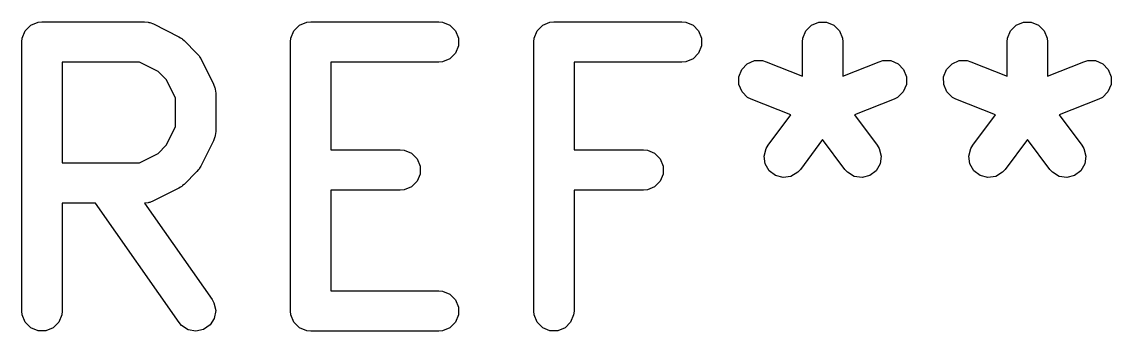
# Model space of a CAD drawing. Header units: inches. Extents: x 1.56 to 3.89, y -5.01 to -1.23.
# Drawn here: x 1.5559 to 1.7155, y -1.2945 to -1.2492 of the extents above; entities that cross this region are included whole.
import ezdxf

# ---------------------------------------------------------------- set-up
doc = ezdxf.new("R2010")
doc.units = ezdxf.units.IN
doc.header["$MEASUREMENT"] = 0
doc.layers.add('F.Silkscreen', color=41, linetype='CONTINUOUS', true_color=0xf2eda1)

msp = doc.modelspace()

# ---------------------------------------------------------------- linework, layer by layer
at = {"layer": 'F.Silkscreen', "linetype": 'CONTINUOUS'}
for p, q in [((1.55723, -1.2497), (1.55829, -1.24926)), ((1.55829, -1.24926), (1.55887, -1.24921)), ((1.55887, -1.24921), (1.57387, -1.24921)), ((1.57387, -1.24921), (1.57444, -1.24926)), ((1.57444, -1.24926), (1.57454, -1.2493)), ((1.57454, -1.2493), (1.57465, -1.24931)), ((1.57465, -1.24931), (1.57519, -1.24952)), ((1.57519, -1.24952), (1.57894, -1.25139)), ((1.5966, -1.2497), (1.59766, -1.24926)), ((1.59766, -1.24926), (1.59824, -1.24921)), ((1.59824, -1.24921), (1.61699, -1.24921)), ((1.61699, -1.24921), (1.61756, -1.24926)), ((1.61756, -1.24926), (1.61863, -1.2497)), ((1.63222, -1.2497), (1.63328, -1.24926)), ((1.63328, -1.24926), (1.63386, -1.24921)), ((1.63386, -1.24921), (1.65261, -1.24921)), ((1.65261, -1.24921), (1.65318, -1.24926)), ((1.65318, -1.24926), (1.65425, -1.2497)), ((1.67159, -1.2497), (1.67265, -1.24926)), ((1.67265, -1.24926), (1.6738, -1.24926)), ((1.6738, -1.24926), (1.67487, -1.2497)), ((1.70158, -1.2497), (1.70265, -1.24926)), ((1.70265, -1.24926), (1.7038, -1.24926)), ((1.7038, -1.24926), (1.70487, -1.2497)), ((1.55597, -1.25158), (1.55641, -1.25052)), ((1.55641, -1.25052), (1.55723, -1.2497)), ((1.59534, -1.25158), (1.59578, -1.25052)), ((1.59578, -1.25052), (1.5966, -1.2497)), ((1.61863, -1.2497), (1.61944, -1.25052)), ((1.61944, -1.25052), (1.61988, -1.25158)), ((1.63096, -1.25158), (1.6314, -1.25052)), ((1.6314, -1.25052), (1.63222, -1.2497)), ((1.65425, -1.2497), (1.65506, -1.25052)), ((1.65506, -1.25052), (1.6555, -1.25158)), ((1.67033, -1.25158), (1.67077, -1.25052)), ((1.67077, -1.25052), (1.67159, -1.2497)), ((1.67487, -1.2497), (1.67568, -1.25052)), ((1.67568, -1.25052), (1.67612, -1.25158)), ((1.70033, -1.25158), (1.70077, -1.25052)), ((1.70077, -1.25052), (1.70158, -1.2497)), ((1.70487, -1.2497), (1.70568, -1.25052)), ((1.70568, -1.25052), (1.70612, -1.25158)), ((1.55591, -1.25216), (1.55597, -1.25158)), ((1.55591, -1.29153), (1.55591, -1.25216)), ((1.57894, -1.25139), (1.57918, -1.25155)), ((1.57918, -1.25155), (1.57926, -1.25158)), ((1.57926, -1.25158), (1.57934, -1.25164)), ((1.57934, -1.25164), (1.57943, -1.2517)), ((1.57943, -1.2517), (1.57948, -1.25176)), ((1.57948, -1.25176), (1.5797, -1.25195)), ((1.5797, -1.25195), (1.58158, -1.25382)), ((1.59528, -1.25216), (1.59534, -1.25158)), ((1.59528, -1.29153), (1.59528, -1.25216)), ((1.61988, -1.25273), (1.61944, -1.2538)), ((1.61988, -1.25158), (1.61988, -1.25273)), ((1.63091, -1.25216), (1.63096, -1.25158)), ((1.63091, -1.29153), (1.63091, -1.25216)), ((1.6555, -1.25273), (1.65506, -1.2538)), ((1.6555, -1.25158), (1.6555, -1.25273)), ((1.67028, -1.25216), (1.67033, -1.25158)), ((1.67028, -1.25717), (1.67028, -1.25216)), ((1.67612, -1.25158), (1.67618, -1.25216)), ((1.67618, -1.25216), (1.67618, -1.25717)), ((1.70027, -1.25216), (1.70033, -1.25158)), ((1.70027, -1.25717), (1.70027, -1.25216)), ((1.70612, -1.25158), (1.70618, -1.25216)), ((1.70618, -1.25216), (1.70618, -1.25717)), ((1.58158, -1.25382), (1.58176, -1.25405)), ((1.58176, -1.25405), (1.58182, -1.2541)), ((1.58182, -1.2541), (1.58188, -1.25419)), ((1.58188, -1.25419), (1.58195, -1.25427)), ((1.58195, -1.25427), (1.58197, -1.25434)), ((1.58197, -1.25434), (1.58213, -1.25459)), ((1.61944, -1.2538), (1.61863, -1.25461)), ((1.65506, -1.2538), (1.65425, -1.25461)), ((1.57317, -1.25511), (1.56182, -1.25511)), ((1.56182, -1.25511), (1.56182, -1.26983)), ((1.57587, -1.25646), (1.57317, -1.25511)), ((1.58213, -1.25459), (1.58401, -1.25834)), ((1.61699, -1.25511), (1.60119, -1.25511)), ((1.60119, -1.25511), (1.60119, -1.26795)), ((1.61756, -1.25505), (1.61699, -1.25511)), ((1.61863, -1.25461), (1.61756, -1.25505)), ((1.65261, -1.25511), (1.63681, -1.25511)), ((1.63681, -1.25511), (1.63681, -1.26795)), ((1.65318, -1.25505), (1.65261, -1.25511)), ((1.65425, -1.25461), (1.65318, -1.25505)), ((1.66138, -1.25617), (1.66218, -1.25535)), ((1.66218, -1.25535), (1.66324, -1.25489)), ((1.66324, -1.25489), (1.6644, -1.25488)), ((1.6644, -1.25488), (1.66495, -1.25504)), ((1.66495, -1.25504), (1.67028, -1.25717)), ((1.67618, -1.25717), (1.68151, -1.25504)), ((1.68151, -1.25504), (1.68206, -1.25488)), ((1.68206, -1.25488), (1.68321, -1.25489)), ((1.68321, -1.25489), (1.68427, -1.25535)), ((1.68427, -1.25535), (1.68508, -1.25617)), ((1.69138, -1.25617), (1.69218, -1.25535)), ((1.69218, -1.25535), (1.69324, -1.25489)), ((1.69324, -1.25489), (1.69439, -1.25488)), ((1.69439, -1.25488), (1.69495, -1.25504)), ((1.69495, -1.25504), (1.70027, -1.25717)), ((1.70618, -1.25717), (1.7115, -1.25504)), ((1.7115, -1.25504), (1.71206, -1.25488)), ((1.71206, -1.25488), (1.71321, -1.25489)), ((1.71321, -1.25489), (1.71427, -1.25535)), ((1.71427, -1.25535), (1.71507, -1.25617)), ((1.57706, -1.25766), (1.57587, -1.25646)), ((1.66095, -1.25724), (1.66138, -1.25617)), ((1.66097, -1.25839), (1.66095, -1.25724)), ((1.68508, -1.25617), (1.68551, -1.25724)), ((1.68551, -1.25724), (1.68549, -1.25839)), ((1.69095, -1.25724), (1.69138, -1.25617)), ((1.69096, -1.25839), (1.69095, -1.25724)), ((1.71507, -1.25617), (1.7155, -1.25724)), ((1.7155, -1.25724), (1.71549, -1.25839)), ((1.57841, -1.26035), (1.57706, -1.25766)), ((1.58401, -1.25834), (1.58421, -1.25888)), ((1.58421, -1.25888), (1.58422, -1.25898)), ((1.58422, -1.25898), (1.58426, -1.25908)), ((1.58426, -1.25908), (1.58432, -1.25966)), ((1.66142, -1.25945), (1.66097, -1.25839)), ((1.68549, -1.25839), (1.68504, -1.25945)), ((1.69142, -1.25945), (1.69096, -1.25839)), ((1.71549, -1.25839), (1.71503, -1.25945)), ((1.57841, -1.26458), (1.57841, -1.26035)), ((1.58432, -1.25966), (1.58432, -1.26528)), ((1.66224, -1.26026), (1.66142, -1.25945)), ((1.66276, -1.26052), (1.66224, -1.26026)), ((1.66855, -1.26284), (1.66276, -1.26052)), ((1.6837, -1.26052), (1.6779, -1.26284)), ((1.68421, -1.26026), (1.6837, -1.26052)), ((1.68504, -1.25945), (1.68421, -1.26026)), ((1.69224, -1.26026), (1.69142, -1.25945)), ((1.69275, -1.26052), (1.69224, -1.26026)), ((1.69855, -1.26284), (1.69275, -1.26052)), ((1.7137, -1.26052), (1.7079, -1.26284)), ((1.71421, -1.26026), (1.7137, -1.26052)), ((1.71503, -1.25945), (1.71421, -1.26026)), ((1.66524, -1.26726), (1.66855, -1.26284)), ((1.6779, -1.26284), (1.68121, -1.26726)), ((1.69524, -1.26726), (1.69855, -1.26284)), ((1.7079, -1.26284), (1.71121, -1.26726)), ((1.57706, -1.26728), (1.57841, -1.26458)), ((1.58432, -1.26528), (1.58426, -1.26586)), ((1.58401, -1.2666), (1.58213, -1.27035)), ((1.58421, -1.26606), (1.58401, -1.2666)), ((1.58422, -1.26596), (1.58421, -1.26606)), ((1.58426, -1.26586), (1.58422, -1.26596)), ((1.67323, -1.26645), (1.66997, -1.2708)), ((1.67649, -1.2708), (1.67323, -1.26645)), ((1.70322, -1.26645), (1.69996, -1.2708)), ((1.70649, -1.2708), (1.70322, -1.26645)), ((1.57317, -1.26983), (1.57587, -1.26848)), ((1.57587, -1.26848), (1.57706, -1.26728)), ((1.60119, -1.26795), (1.61136, -1.26795)), ((1.61136, -1.26795), (1.61194, -1.26801)), ((1.61194, -1.26801), (1.613, -1.26845)), ((1.613, -1.26845), (1.61382, -1.26927)), ((1.63681, -1.26795), (1.64698, -1.26795)), ((1.64698, -1.26795), (1.64756, -1.26801)), ((1.64756, -1.26801), (1.64862, -1.26845)), ((1.64862, -1.26845), (1.64944, -1.26927)), ((1.66466, -1.26887), (1.66494, -1.26775)), ((1.66494, -1.26775), (1.66524, -1.26726)), ((1.68121, -1.26726), (1.68152, -1.26775)), ((1.68152, -1.26775), (1.6818, -1.26887)), ((1.69465, -1.26887), (1.69494, -1.26775)), ((1.69494, -1.26775), (1.69524, -1.26726)), ((1.71121, -1.26726), (1.71151, -1.26775)), ((1.71151, -1.26775), (1.7118, -1.26887)), ((1.56182, -1.26983), (1.57317, -1.26983)), ((1.61382, -1.26927), (1.61426, -1.27033)), ((1.64944, -1.26927), (1.64988, -1.27033)), ((1.66482, -1.27001), (1.66466, -1.26887)), ((1.66541, -1.271), (1.66482, -1.27001)), ((1.68164, -1.27001), (1.68105, -1.271)), ((1.6818, -1.26887), (1.68164, -1.27001)), ((1.69481, -1.27001), (1.69465, -1.26887)), ((1.6954, -1.271), (1.69481, -1.27001)), ((1.71163, -1.27001), (1.71105, -1.271)), ((1.7118, -1.26887), (1.71163, -1.27001)), ((1.58158, -1.27112), (1.5797, -1.27299)), ((1.58176, -1.27089), (1.58158, -1.27112)), ((1.58182, -1.27084), (1.58176, -1.27089)), ((1.58188, -1.27075), (1.58182, -1.27084)), ((1.58195, -1.27067), (1.58188, -1.27075)), ((1.58197, -1.2706), (1.58195, -1.27067)), ((1.58213, -1.27035), (1.58197, -1.2706)), ((1.61426, -1.27148), (1.61382, -1.27255)), ((1.61426, -1.27033), (1.61426, -1.27148)), ((1.64988, -1.27148), (1.64944, -1.27255)), ((1.64988, -1.27033), (1.64988, -1.27148)), ((1.66633, -1.27169), (1.66541, -1.271)), ((1.66744, -1.27198), (1.66633, -1.27169)), ((1.66858, -1.27182), (1.66744, -1.27198)), ((1.66958, -1.27123), (1.66858, -1.27182)), ((1.66997, -1.2708), (1.66958, -1.27123)), ((1.67688, -1.27123), (1.67649, -1.2708)), ((1.67787, -1.27182), (1.67688, -1.27123)), ((1.67901, -1.27198), (1.67787, -1.27182)), ((1.68013, -1.27169), (1.67901, -1.27198)), ((1.68105, -1.271), (1.68013, -1.27169)), ((1.69632, -1.27169), (1.6954, -1.271)), ((1.69744, -1.27198), (1.69632, -1.27169)), ((1.69858, -1.27182), (1.69744, -1.27198)), ((1.69957, -1.27123), (1.69858, -1.27182)), ((1.69996, -1.2708), (1.69957, -1.27123)), ((1.70688, -1.27123), (1.70649, -1.2708)), ((1.70787, -1.27182), (1.70688, -1.27123)), ((1.70901, -1.27198), (1.70787, -1.27182)), ((1.71013, -1.27169), (1.70901, -1.27198)), ((1.71105, -1.271), (1.71013, -1.27169)), ((1.57918, -1.27339), (1.57894, -1.27355)), ((1.57926, -1.27336), (1.57918, -1.27339)), ((1.57934, -1.27329), (1.57926, -1.27336)), ((1.57943, -1.27324), (1.57934, -1.27329)), ((1.57948, -1.27318), (1.57943, -1.27324)), ((1.5797, -1.27299), (1.57948, -1.27318)), ((1.613, -1.27336), (1.61194, -1.2738)), ((1.61382, -1.27255), (1.613, -1.27336)), ((1.64862, -1.27336), (1.64756, -1.2738)), ((1.64944, -1.27255), (1.64862, -1.27336)), ((1.57894, -1.27355), (1.57519, -1.27542)), ((1.61136, -1.27386), (1.60119, -1.27386)), ((1.60119, -1.27386), (1.60119, -1.28858)), ((1.61194, -1.2738), (1.61136, -1.27386)), ((1.64698, -1.27386), (1.63681, -1.27386)), ((1.63681, -1.27386), (1.63681, -1.29153)), ((1.64756, -1.2738), (1.64698, -1.27386)), ((1.5667, -1.27573), (1.56182, -1.27573)), ((1.56182, -1.27573), (1.56182, -1.29153)), ((1.57895, -1.29322), (1.5667, -1.27573)), ((1.57444, -1.27568), (1.57391, -1.27573)), ((1.57391, -1.27573), (1.58378, -1.28984)), ((1.57454, -1.27564), (1.57444, -1.27568)), ((1.57465, -1.27563), (1.57454, -1.27564)), ((1.57519, -1.27542), (1.57465, -1.27563)), ((1.60119, -1.28858), (1.61699, -1.28858)), ((1.61699, -1.28858), (1.61756, -1.28863)), ((1.61756, -1.28863), (1.61863, -1.28907)), ((1.61863, -1.28907), (1.61944, -1.28989)), ((1.58378, -1.28984), (1.58407, -1.29034)), ((1.58407, -1.29034), (1.58432, -1.29146)), ((1.61944, -1.28989), (1.61988, -1.29095)), ((1.61988, -1.29095), (1.61988, -1.2921)), ((1.55597, -1.2921), (1.55591, -1.29153)), ((1.55641, -1.29317), (1.55597, -1.2921)), ((1.56176, -1.2921), (1.56132, -1.29317)), ((1.56182, -1.29153), (1.56176, -1.2921)), ((1.58412, -1.2926), (1.5835, -1.29357)), ((1.58432, -1.29146), (1.58412, -1.2926)), ((1.59534, -1.2921), (1.59528, -1.29153)), ((1.59578, -1.29317), (1.59534, -1.2921)), ((1.61988, -1.2921), (1.61944, -1.29317)), ((1.63096, -1.2921), (1.63091, -1.29153)), ((1.6314, -1.29317), (1.63096, -1.2921)), ((1.63675, -1.2921), (1.63631, -1.29317)), ((1.63681, -1.29153), (1.63675, -1.2921)), ((1.55723, -1.29398), (1.55641, -1.29317)), ((1.55829, -1.29442), (1.55723, -1.29398)), ((1.56051, -1.29398), (1.55944, -1.29442)), ((1.56132, -1.29317), (1.56051, -1.29398)), ((1.57932, -1.29366), (1.57895, -1.29322)), ((1.58029, -1.29428), (1.57932, -1.29366)), ((1.58255, -1.29423), (1.58143, -1.29448)), ((1.5835, -1.29357), (1.58255, -1.29423)), ((1.5966, -1.29398), (1.59578, -1.29317)), ((1.59766, -1.29442), (1.5966, -1.29398)), ((1.61863, -1.29398), (1.61756, -1.29442)), ((1.61944, -1.29317), (1.61863, -1.29398)), ((1.63222, -1.29398), (1.6314, -1.29317)), ((1.63328, -1.29442), (1.63222, -1.29398)), ((1.6355, -1.29398), (1.63443, -1.29442)), ((1.63631, -1.29317), (1.6355, -1.29398)), ((1.55944, -1.29442), (1.55829, -1.29442)), ((1.58143, -1.29448), (1.58029, -1.29428)), ((1.59824, -1.29448), (1.59766, -1.29442)), ((1.61699, -1.29448), (1.59824, -1.29448)), ((1.61756, -1.29442), (1.61699, -1.29448)), ((1.63443, -1.29442), (1.63328, -1.29442))]:
    msp.add_line(p, q, dxfattribs=at)

doc.saveas('drawing.dxf')
